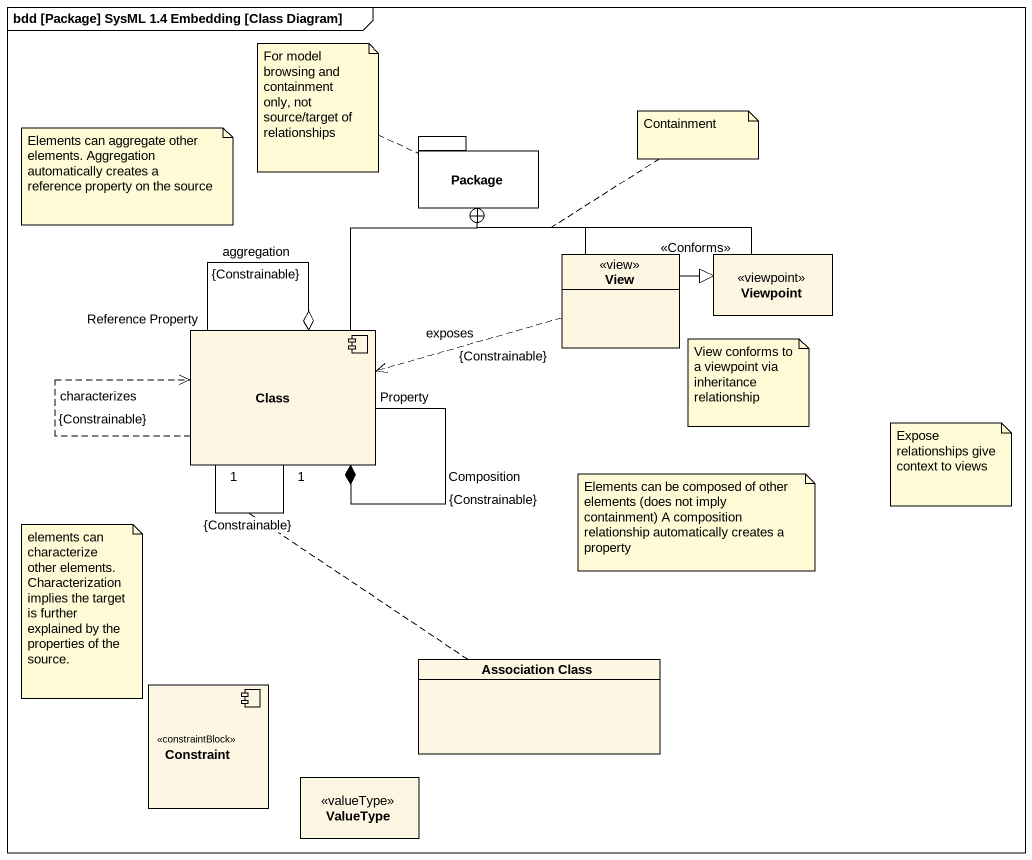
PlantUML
@startuml
mainframe bdd [Package] SysML 1.4 Embedding [Class Diagram]
allowmixing
hide circle
hide empty members
package "Package" as Package_ {
}
class View <<view>>
class Viewpoint <<viewpoint>>
component "Class" as Class_
class "Association Class" as Association_Class
component Constraint <<constraintBlock>>
class ValueType <<valueType>>
View -up-+ Package_
View -right-|> Viewpoint : <<Conforms>>
View .left.> Class_ : exposes\n{Constrainable}
Viewpoint -left-+ Package_
Class_ -up-+ Package_
Class_ *-- "Property" Class_ : Composition\n{Constrainable}
Class_ "1" -- "1" Class_ : {Constrainable}
Class_ ..> Class_ : characterizes\n{Constrainable}
Class_ o-- "Reference Property" Class_ : aggregation\n{Constrainable}
note left of Package_ : For model browsing and containment only, not source/target of relationships
note as N2
  Elements can aggregate other elements. Aggregation automatically creates a reference property on the source
end note
note right of Package_ : Containment
note as N4
  View conforms to a viewpoint via inheritance relationship
end note
note as N5
  Expose relationships give context to views
end note
note as N6
  Elements can be composed of other elements (does not imply containment) A composition relationship automatically creates a property
end note
note as N7
  elements can characterize other elements. Characterization implies the target is further explained by the properties of the source.
end note
@enduml
